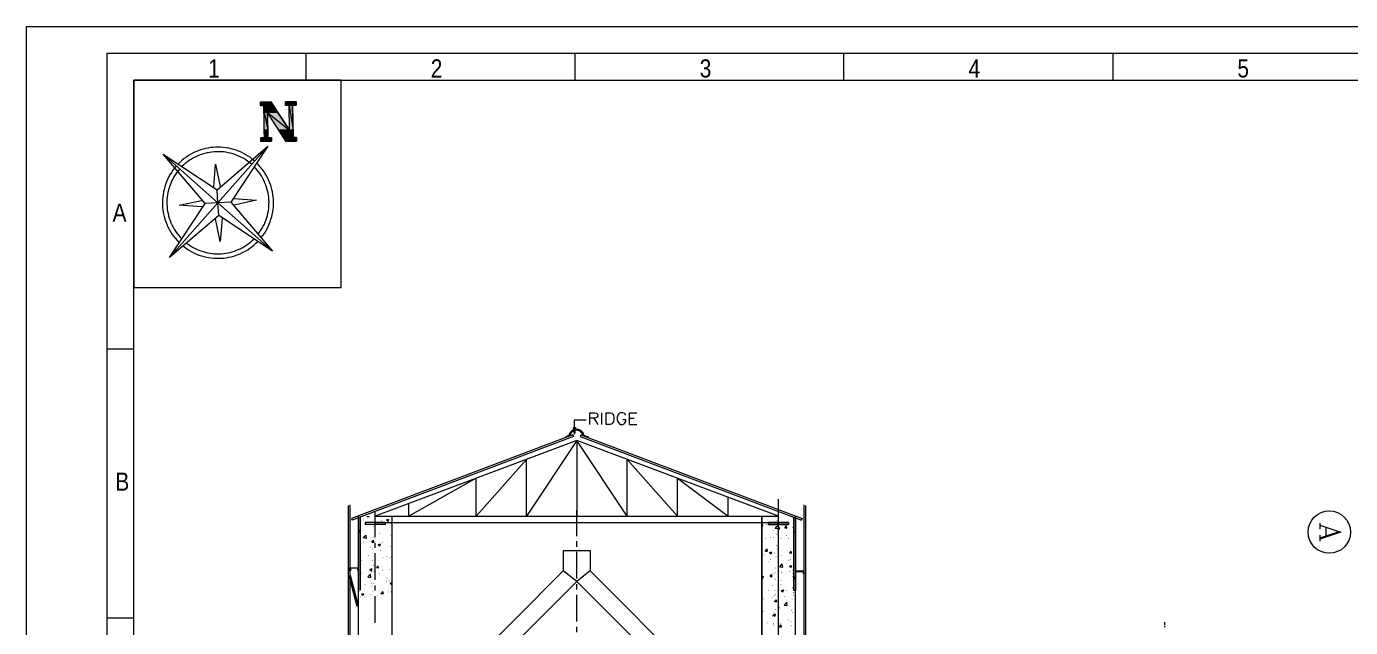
# Model space of a CAD drawing. Header units: millimetres. Extents: x 29 to 95071, y 20 to 67221.
# Drawn here: x 29 to 39429, y 49347 to 67221 of the extents above; entities that cross this region are included whole.
import ezdxf

# ---------------------------------------------------------------- set-up
doc = ezdxf.new("R2010")
doc.units = ezdxf.units.MM

msp = doc.modelspace()

# ---------------------------------------------------------------- hatches: boundary and pattern name
h = msp.add_hatch(color=7)
h.dxf.hatch_style = 2
h.paths.add_polyline_path([(7305, 64980), (7310, 64975), (6988, 64975)])
h = msp.add_hatch(color=7)
h.paths.add_polyline_path([(7310, 64975), (6988, 64975), (7375, 64871)])
h.paths.add_polyline_path([(6988, 64975), (7375, 64871), (6988, 64871)])
h = msp.add_hatch(color=7)
h.dxf.hatch_style = 2
h.paths.add_polyline_path([(6988, 64871), (7092, 64871), (6988, 64866)])
h = msp.add_hatch(color=7)
h.paths.add_polyline_path([(7375, 64871), (7092, 64871), (7513, 64658)])
h.paths.add_polyline_path([(7092, 64871), (7513, 64658), (7097, 64658)])
h = msp.add_hatch(color=7)
h.paths.add_polyline_path([(7206, 64658), (7097, 64658), (7211, 64133)])
h.paths.add_polyline_path([(7097, 64658), (7211, 64133), (7102, 64133)])
h = msp.add_hatch(color=7)
h.paths.add_polyline_path([(7513, 64658), (7206, 64658), (7851, 64133)])
h.paths.add_polyline_path([(7206, 64658), (7851, 64133), (7543, 64133)])
h = msp.add_hatch(color=7)
h.dxf.hatch_style = 2
h.paths.add_polyline_path([(8054, 64990), (8054, 64985), (7732, 64985)])
h = msp.add_hatch(color=7)
h.paths.add_polyline_path([(8054, 64985), (7732, 64985), (8054, 64881)])
h.paths.add_polyline_path([(7732, 64985), (8054, 64881), (7737, 64881)])
h = msp.add_hatch(color=7)
h.paths.add_polyline_path([(7950, 64881), (7737, 64881)])
h.paths.add_polyline_path([(7950, 64881), (7737, 64881), (8054, 64881)])
h = msp.add_hatch(color=7)
h.dxf.hatch_style = 2
h.paths.add_polyline_path([(7737, 64881), (7841, 64881), (7737, 64876)])
h = msp.add_hatch(color=7)
h.paths.add_polyline_path([(7950, 64881), (7841, 64881), (7950, 64876)])
h.paths.add_polyline_path([(7841, 64881), (7950, 64876), (7841, 64876)])
h = msp.add_hatch(color=7)
h.paths.add_polyline_path([(7950, 64876), (7841, 64876), (7960, 64133)])
h.paths.add_polyline_path([(7841, 64876), (7960, 64133), (7851, 64133)])
h = msp.add_hatch(color=7)
h.paths.add_polyline_path([(7320, 63910), (7107, 63910)])
h.paths.add_polyline_path([(7107, 63910), (7320, 63910)])
h.paths.add_polyline_path([(7320, 63910), (7107, 63910)])
h.paths.add_polyline_path([(7320, 63910), (7107, 63910), (7003, 63910)])
h = msp.add_hatch(color=7)
h.paths.add_polyline_path([(7003, 63910), (7003, 63806), (7320, 63806)])
h.paths.add_polyline_path([(7003, 63806), (7320, 63806), (7003, 63801)])
h = msp.add_hatch(color=7)
h.dxf.hatch_style = 2
h.paths.add_polyline_path([(7003, 63910), (7320, 63910), (7320, 63806)])
h = msp.add_hatch(color=7)
h.paths.add_polyline_path([(7211, 64133), (7102, 64133), (7216, 63910)])
h.paths.add_polyline_path([(7102, 64133), (7216, 63910), (7107, 63910)])
h = msp.add_hatch(color=7)
h.dxf.hatch_style = 2
h.paths.add_polyline_path([(7320, 63915), (7320, 63910), (7216, 63910)])
h = msp.add_hatch(color=7)
h.paths.add_polyline_path([(7960, 64133), (7543, 64133), (7960, 63920)])
h.paths.add_polyline_path([(7543, 64133), (7960, 63920), (7677, 63920)])
h = msp.add_hatch(color=7)
h.paths.add_polyline_path([(7677, 63920), (7746, 63815), (8069, 63815)])
h.paths.add_polyline_path([(7746, 63815), (8069, 63815), (7746, 63810)])
h = msp.add_hatch(color=7)
h.dxf.hatch_style = 2
h.paths.add_polyline_path([(7677, 63920), (8069, 63920), (8069, 63815)])
h = msp.add_hatch(color=7)
h.dxf.hatch_style = 2
h.paths.add_polyline_path([(8069, 63924), (8069, 63920), (7960, 63920)])
h = msp.add_hatch(color=7)
h.dxf.hatch_style = 2
h.paths.add_polyline_path([(16371, 55300), (16341, 55097), (16306, 55300)])
h = msp.add_hatch(color=7)
h.dxf.hatch_style = 2
h.paths.add_polyline_path([(10051, 52532), (10042, 52535), (10039, 52544), (10042, 52553), (10051, 52557), (10060, 52553), (10064, 52544), (10060, 52535)])
h = msp.add_hatch(color=7)
h.dxf.hatch_style = 2
h.paths.add_polyline_path([(10155, 52443), (10147, 52446), (10143, 52455), (10147, 52464), (10155, 52467), (10164, 52464), (10168, 52455), (10164, 52446)])
h = msp.add_hatch(color=7)
h.dxf.hatch_style = 2
h.paths.add_polyline_path([(10354, 52462), (10345, 52466), (10341, 52475), (10345, 52484), (10354, 52487), (10362, 52484), (10366, 52475), (10362, 52466)])
h = msp.add_hatch(color=7)
h.dxf.hatch_style = 2
h.paths.add_polyline_path([(10413, 52477), (10404, 52481), (10401, 52490), (10404, 52498), (10413, 52502), (10422, 52498), (10425, 52490), (10422, 52481)])
h = msp.add_hatch(color=7)
h.dxf.hatch_style = 2
h.paths.add_polyline_path([(10596, 52512), (10588, 52516), (10584, 52524), (10588, 52533), (10596, 52537), (10605, 52533), (10609, 52524), (10605, 52516)])
h = msp.add_hatch(color=7)
h.dxf.hatch_style = 2
h.paths.add_polyline_path([(10795, 52527), (10786, 52531), (10782, 52539), (10786, 52548), (10795, 52552), (10803, 52548), (10807, 52539), (10803, 52531)])
h = msp.add_hatch(color=7)
h.dxf.hatch_style = 2
h.paths.add_polyline_path([(10879, 52418), (10870, 52421), (10867, 52430), (10870, 52439), (10879, 52443), (10888, 52439), (10891, 52430), (10888, 52421)])
h = msp.add_hatch(color=7)
h.dxf.hatch_style = 2
h.paths.add_polyline_path([(22041, 52403), (22032, 52407), (22029, 52415), (22032, 52424), (22041, 52428), (22050, 52424), (22053, 52415), (22050, 52407)])
h = msp.add_hatch(color=7)
h.dxf.hatch_style = 2
h.paths.add_polyline_path([(22279, 52383), (22270, 52387), (22267, 52396), (22270, 52404), (22279, 52408), (22288, 52404), (22291, 52396), (22288, 52387)])
h = msp.add_hatch(color=7)
h.dxf.hatch_style = 2
h.paths.add_polyline_path([(22363, 52512), (22355, 52516), (22351, 52524), (22355, 52533), (22363, 52537), (22372, 52533), (22376, 52524), (22372, 52516)])
h = msp.add_hatch(color=7)
h.dxf.hatch_style = 2
h.paths.add_polyline_path([(22373, 52438), (22364, 52441), (22361, 52450), (22364, 52459), (22373, 52462), (22382, 52459), (22386, 52450), (22382, 52441)])
h = msp.add_hatch(color=7)
h.dxf.hatch_style = 2
h.paths.add_polyline_path([(22532, 52413), (22523, 52417), (22519, 52425), (22523, 52434), (22532, 52438), (22541, 52434), (22544, 52425), (22541, 52417)])
h = msp.add_hatch(color=7)
h.dxf.hatch_style = 2
h.paths.add_polyline_path([(22576, 52378), (22568, 52382), (22564, 52391), (22568, 52399), (22576, 52403), (22585, 52399), (22589, 52391), (22585, 52382)])
h = msp.add_hatch(color=7)
h.dxf.hatch_style = 2
h.paths.add_polyline_path([(22889, 52512), (22880, 52516), (22876, 52524), (22880, 52533), (22889, 52537), (22897, 52533), (22901, 52524), (22897, 52516)])
h = msp.add_hatch(color=7)
h.dxf.hatch_style = 2
h.paths.add_polyline_path([(22899, 52492), (22890, 52496), (22886, 52505), (22890, 52513), (22899, 52517), (22907, 52513), (22911, 52505), (22907, 52496)])
h = msp.add_hatch(color=7)
h.dxf.hatch_style = 2
h.paths.add_polyline_path([(10145, 52076), (10137, 52079), (10133, 52088), (10137, 52097), (10145, 52101), (10154, 52097), (10158, 52088), (10154, 52079)])
h = msp.add_hatch(color=7)
h.dxf.hatch_style = 2
h.paths.add_polyline_path([(10339, 52006), (10330, 52010), (10326, 52019), (10330, 52028), (10339, 52031), (10347, 52028), (10351, 52019), (10347, 52010)])
h = msp.add_hatch(color=7)
h.dxf.hatch_style = 2
h.paths.add_polyline_path([(10354, 52343), (10345, 52347), (10341, 52356), (10345, 52365), (10354, 52368), (10362, 52365), (10366, 52356), (10362, 52347)])
h = msp.add_hatch(color=7)
h.dxf.hatch_style = 2
h.paths.add_polyline_path([(10398, 51992), (10389, 51995), (10386, 52004), (10389, 52013), (10398, 52016), (10407, 52013), (10411, 52004), (10407, 51995)])
h = msp.add_hatch(color=7)
h.dxf.hatch_style = 2
h.paths.add_polyline_path([(10527, 52125), (10518, 52129), (10515, 52138), (10518, 52147), (10527, 52150), (10536, 52147), (10539, 52138), (10536, 52129)])
h = msp.add_hatch(color=7)
h.dxf.hatch_style = 2
h.paths.add_polyline_path([(10869, 52081), (10860, 52084), (10857, 52093), (10860, 52102), (10869, 52106), (10878, 52102), (10881, 52093), (10878, 52084)])
h = msp.add_hatch(color=7)
h.dxf.hatch_style = 2
h.paths.add_polyline_path([(22016, 51987), (22008, 51990), (22004, 51999), (22008, 52008), (22016, 52011), (22025, 52008), (22029, 51999), (22025, 51990)])
h = msp.add_hatch(color=7)
h.dxf.hatch_style = 2
h.paths.add_polyline_path([(22165, 52006), (22156, 52010), (22153, 52019), (22156, 52028), (22165, 52031), (22174, 52028), (22177, 52019), (22174, 52010)])
h = msp.add_hatch(color=7)
h.dxf.hatch_style = 2
h.paths.add_polyline_path([(22239, 52215), (22231, 52218), (22227, 52227), (22231, 52236), (22239, 52239), (22248, 52236), (22252, 52227), (22248, 52218)])
h = msp.add_hatch(color=7)
h.dxf.hatch_style = 2
h.paths.add_polyline_path([(22269, 52021), (22260, 52025), (22257, 52034), (22260, 52042), (22269, 52046), (22278, 52042), (22281, 52034), (22278, 52025)])
h = msp.add_hatch(color=7)
h.dxf.hatch_style = 2
h.paths.add_polyline_path([(22358, 52106), (22350, 52109), (22346, 52118), (22350, 52127), (22358, 52130), (22367, 52127), (22371, 52118), (22367, 52109)])
h = msp.add_hatch(color=7)
h.dxf.hatch_style = 2
h.paths.add_polyline_path([(22482, 51992), (22473, 51995), (22470, 52004), (22473, 52013), (22482, 52016), (22491, 52013), (22495, 52004), (22491, 51995)])
h = msp.add_hatch(color=7)
h.dxf.hatch_style = 2
h.paths.add_polyline_path([(22646, 52071), (22637, 52075), (22633, 52083), (22637, 52092), (22646, 52096), (22655, 52092), (22658, 52083), (22655, 52075)])
h = msp.add_hatch(color=7)
h.dxf.hatch_style = 2
h.paths.add_polyline_path([(22824, 52314), (22815, 52317), (22812, 52326), (22815, 52335), (22824, 52339), (22833, 52335), (22837, 52326), (22833, 52317)])
h = msp.add_hatch(color=7)
h.dxf.hatch_style = 2
h.paths.add_polyline_path([(22879, 52180), (22870, 52184), (22866, 52192), (22870, 52201), (22879, 52205), (22888, 52201), (22891, 52192), (22888, 52184)])
h = msp.add_hatch(color=7)
h.dxf.hatch_style = 2
h.paths.add_polyline_path([(10066, 51878), (10057, 51881), (10054, 51890), (10057, 51899), (10066, 51902), (10075, 51899), (10078, 51890), (10075, 51881)])
h = msp.add_hatch(color=7)
h.dxf.hatch_style = 2
h.paths.add_polyline_path([(10259, 51724), (10251, 51728), (10247, 51736), (10251, 51745), (10259, 51749), (10268, 51745), (10272, 51736), (10268, 51728)])
h = msp.add_hatch(color=7)
h.dxf.hatch_style = 2
h.paths.add_polyline_path([(10314, 51858), (10305, 51861), (10302, 51870), (10305, 51879), (10314, 51883), (10323, 51879), (10326, 51870), (10323, 51861)])
h = msp.add_hatch(color=7)
h.dxf.hatch_style = 2
h.paths.add_polyline_path([(10329, 51669), (10320, 51673), (10316, 51682), (10320, 51691), (10329, 51694), (10338, 51691), (10341, 51682), (10338, 51673)])
h = msp.add_hatch(color=7)
h.dxf.hatch_style = 2
h.paths.add_polyline_path([(10557, 51635), (10548, 51638), (10544, 51647), (10548, 51656), (10557, 51659), (10566, 51656), (10569, 51647), (10566, 51638)])
h = msp.add_hatch(color=7)
h.dxf.hatch_style = 2
h.paths.add_polyline_path([(10611, 51853), (10603, 51856), (10599, 51865), (10603, 51874), (10611, 51878), (10620, 51874), (10624, 51865), (10620, 51856)])
h = msp.add_hatch(color=7)
h.dxf.hatch_style = 2
h.paths.add_polyline_path([(10854, 51744), (10845, 51747), (10842, 51756), (10845, 51765), (10854, 51769), (10863, 51765), (10867, 51756), (10863, 51747)])
h = msp.add_hatch(color=7)
h.dxf.hatch_style = 2
h.paths.add_polyline_path([(10904, 51957), (10895, 51961), (10891, 51969), (10895, 51978), (10904, 51982), (10913, 51978), (10916, 51969), (10913, 51961)])
h = msp.add_hatch(color=7)
h.dxf.hatch_style = 2
h.paths.add_polyline_path([(10904, 51808), (10895, 51812), (10891, 51821), (10895, 51829), (10904, 51833), (10913, 51829), (10916, 51821), (10913, 51812)])
h = msp.add_hatch(color=7)
h.dxf.hatch_style = 2
h.paths.add_polyline_path([(22006, 51625), (21998, 51628), (21994, 51637), (21998, 51646), (22006, 51650), (22015, 51646), (22019, 51637), (22015, 51628)])
h = msp.add_hatch(color=7)
h.dxf.hatch_style = 2
h.paths.add_polyline_path([(22348, 51773), (22340, 51777), (22336, 51786), (22340, 51795), (22348, 51798), (22357, 51795), (22361, 51786), (22357, 51777)])
h = msp.add_hatch(color=7)
h.dxf.hatch_style = 2
h.paths.add_polyline_path([(22383, 51674), (22374, 51678), (22371, 51687), (22374, 51696), (22383, 51699), (22392, 51696), (22395, 51687), (22392, 51678)])
h = msp.add_hatch(color=7)
h.dxf.hatch_style = 2
h.paths.add_polyline_path([(22700, 51982), (22692, 51985), (22688, 51994), (22692, 52003), (22700, 52006), (22709, 52003), (22713, 51994), (22709, 51985)])
h = msp.add_hatch(color=7)
h.dxf.hatch_style = 2
h.paths.add_polyline_path([(22864, 51645), (22855, 51648), (22851, 51657), (22855, 51666), (22864, 51669), (22873, 51666), (22876, 51657), (22873, 51648)])
h = msp.add_hatch(color=7)
h.dxf.hatch_style = 2
h.paths.add_polyline_path([(22869, 51848), (22860, 51851), (22856, 51860), (22860, 51869), (22869, 51873), (22878, 51869), (22881, 51860), (22878, 51851)])
h = msp.add_hatch(color=7)
h.dxf.hatch_style = 2
h.paths.add_polyline_path([(9962, 51531), (9953, 51534), (9950, 51543), (9953, 51552), (9962, 51555), (9971, 51552), (9974, 51543), (9971, 51534)])
h = msp.add_hatch(color=7)
h.dxf.hatch_style = 2
h.paths.add_polyline_path([(9992, 51322), (9983, 51326), (9979, 51335), (9983, 51344), (9992, 51347), (10000, 51344), (10004, 51335), (10000, 51326)])
h = msp.add_hatch(color=7)
h.dxf.hatch_style = 2
h.paths.add_polyline_path([(10195, 51476), (10186, 51480), (10183, 51488), (10186, 51497), (10195, 51501), (10204, 51497), (10207, 51488), (10204, 51480)])
h = msp.add_hatch(color=7)
h.dxf.hatch_style = 2
h.paths.add_polyline_path([(10314, 51327), (10305, 51331), (10302, 51340), (10305, 51349), (10314, 51352), (10323, 51349), (10326, 51340), (10323, 51331)])
h = msp.add_hatch(color=7)
h.dxf.hatch_style = 2
h.paths.add_polyline_path([(10636, 51407), (10627, 51410), (10624, 51419), (10627, 51428), (10636, 51431), (10645, 51428), (10648, 51419), (10645, 51410)])
h = msp.add_hatch(color=7)
h.dxf.hatch_style = 2
h.paths.add_polyline_path([(10735, 51451), (10726, 51455), (10723, 51464), (10726, 51472), (10735, 51476), (10744, 51472), (10748, 51464), (10744, 51455)])
h = msp.add_hatch(color=7)
h.dxf.hatch_style = 2
h.paths.add_polyline_path([(10844, 51407), (10836, 51410), (10832, 51419), (10836, 51428), (10844, 51431), (10853, 51428), (10857, 51419), (10853, 51410)])
h = msp.add_hatch(color=7)
h.dxf.hatch_style = 2
h.paths.add_polyline_path([(10889, 51441), (10880, 51445), (10876, 51454), (10880, 51463), (10889, 51466), (10898, 51463), (10901, 51454), (10898, 51445)])
h = msp.add_hatch(color=7)
h.dxf.hatch_style = 2
h.paths.add_polyline_path([(21972, 51491), (21963, 51495), (21959, 51503), (21963, 51512), (21972, 51516), (21980, 51512), (21984, 51503), (21980, 51495)])
h = msp.add_hatch(color=7)
h.dxf.hatch_style = 2
h.paths.add_polyline_path([(22120, 51283), (22112, 51286), (22108, 51295), (22112, 51304), (22120, 51308), (22129, 51304), (22133, 51295), (22129, 51286)])
h = msp.add_hatch(color=7)
h.dxf.hatch_style = 2
h.paths.add_polyline_path([(22180, 51357), (22171, 51361), (22167, 51370), (22171, 51378), (22180, 51382), (22189, 51378), (22192, 51370), (22189, 51361)])
h = msp.add_hatch(color=7)
h.dxf.hatch_style = 2
h.paths.add_polyline_path([(22279, 51545), (22270, 51549), (22267, 51558), (22270, 51567), (22279, 51570), (22288, 51567), (22291, 51558), (22288, 51549)])
h = msp.add_hatch(color=7)
h.dxf.hatch_style = 2
h.paths.add_polyline_path([(22334, 51441), (22325, 51445), (22321, 51454), (22325, 51463), (22334, 51466), (22342, 51463), (22346, 51454), (22342, 51445)])
h = msp.add_hatch(color=7)
h.dxf.hatch_style = 2
h.paths.add_polyline_path([(22502, 51471), (22493, 51475), (22490, 51484), (22493, 51492), (22502, 51496), (22511, 51492), (22514, 51484), (22511, 51475)])
h = msp.add_hatch(color=7)
h.dxf.hatch_style = 2
h.paths.add_polyline_path([(22715, 51337), (22706, 51341), (22703, 51350), (22706, 51358), (22715, 51362), (22724, 51358), (22728, 51350), (22724, 51341)])
h = msp.add_hatch(color=7)
h.dxf.hatch_style = 2
h.paths.add_polyline_path([(22755, 51362), (22746, 51366), (22742, 51374), (22746, 51383), (22755, 51387), (22764, 51383), (22767, 51374), (22764, 51366)])
h = msp.add_hatch(color=7)
h.dxf.hatch_style = 2
h.paths.add_polyline_path([(22854, 51516), (22845, 51519), (22842, 51528), (22845, 51537), (22854, 51541), (22863, 51537), (22866, 51528), (22863, 51519)])
h = msp.add_hatch(color=7)
h.dxf.hatch_style = 2
h.paths.add_polyline_path([(9655, 51025), (9646, 51029), (9642, 51037), (9646, 51046), (9655, 51050), (9663, 51046), (9667, 51037), (9663, 51029)])
h = msp.add_hatch(color=7)
h.dxf.hatch_style = 2
h.paths.add_polyline_path([(9907, 51025), (9899, 51029), (9895, 51037), (9899, 51046), (9907, 51050), (9916, 51046), (9920, 51037), (9916, 51029)])
h = msp.add_hatch(color=7)
h.dxf.hatch_style = 2
h.paths.add_polyline_path([(9997, 50956), (9988, 50959), (9984, 50968), (9988, 50977), (9997, 50980), (10005, 50977), (10009, 50968), (10005, 50959)])
h = msp.add_hatch(color=7)
h.dxf.hatch_style = 2
h.paths.add_polyline_path([(10210, 50822), (10201, 50825), (10197, 50834), (10201, 50843), (10210, 50847), (10219, 50843), (10222, 50834), (10219, 50825)])
h = msp.add_hatch(color=7)
h.dxf.hatch_style = 2
h.paths.add_polyline_path([(10304, 50990), (10295, 50994), (10292, 51003), (10295, 51012), (10304, 51015), (10313, 51012), (10316, 51003), (10313, 50994)])
h = msp.add_hatch(color=7)
h.dxf.hatch_style = 2
h.paths.add_polyline_path([(10354, 51179), (10345, 51182), (10341, 51191), (10345, 51200), (10354, 51203), (10362, 51200), (10366, 51191), (10362, 51182)])
h = msp.add_hatch(color=7)
h.dxf.hatch_style = 2
h.paths.add_polyline_path([(10368, 51010), (10360, 51014), (10356, 51023), (10360, 51031), (10368, 51035), (10377, 51031), (10381, 51023), (10377, 51014)])
h = msp.add_hatch(color=7)
h.dxf.hatch_style = 2
h.paths.add_polyline_path([(10537, 50931), (10528, 50935), (10525, 50943), (10528, 50952), (10537, 50956), (10546, 50952), (10549, 50943), (10546, 50935)])
h = msp.add_hatch(color=7)
h.dxf.hatch_style = 2
h.paths.add_polyline_path([(10621, 51040), (10612, 51044), (10609, 51052), (10612, 51061), (10621, 51065), (10630, 51061), (10634, 51052), (10630, 51044)])
h = msp.add_hatch(color=7)
h.dxf.hatch_style = 2
h.paths.add_polyline_path([(10829, 51065), (10821, 51068), (10817, 51077), (10821, 51086), (10829, 51089), (10838, 51086), (10842, 51077), (10838, 51068)])
h = msp.add_hatch(color=7)
h.dxf.hatch_style = 2
h.paths.add_polyline_path([(22239, 50946), (22231, 50949), (22227, 50958), (22231, 50967), (22239, 50971), (22248, 50967), (22252, 50958), (22248, 50949)])
h = msp.add_hatch(color=7)
h.dxf.hatch_style = 2
h.paths.add_polyline_path([(22304, 50961), (22295, 50964), (22291, 50973), (22295, 50982), (22304, 50985), (22313, 50982), (22316, 50973), (22313, 50964)])
h = msp.add_hatch(color=7)
h.dxf.hatch_style = 2
h.paths.add_polyline_path([(22324, 51104), (22315, 51108), (22311, 51117), (22315, 51126), (22324, 51129), (22332, 51126), (22336, 51117), (22332, 51108)])
h = msp.add_hatch(color=7)
h.dxf.hatch_style = 2
h.paths.add_polyline_path([(22492, 50971), (22483, 50974), (22480, 50983), (22483, 50992), (22492, 50995), (22501, 50992), (22505, 50983), (22501, 50974)])
h = msp.add_hatch(color=7)
h.dxf.hatch_style = 2
h.paths.add_polyline_path([(22740, 51000), (22731, 51004), (22728, 51013), (22731, 51021), (22740, 51025), (22749, 51021), (22752, 51013), (22749, 51004)])
h = msp.add_hatch(color=7)
h.dxf.hatch_style = 2
h.paths.add_polyline_path([(22819, 51045), (22811, 51049), (22807, 51057), (22811, 51066), (22819, 51070), (22828, 51066), (22832, 51057), (22828, 51049)])
h = msp.add_hatch(color=7)
h.dxf.hatch_style = 2
h.paths.add_polyline_path([(22829, 50847), (22820, 50850), (22817, 50859), (22820, 50868), (22829, 50871), (22838, 50868), (22842, 50859), (22838, 50850)])
h = msp.add_hatch(color=7)
h.dxf.hatch_style = 2
h.paths.add_polyline_path([(22839, 50941), (22830, 50944), (22827, 50953), (22830, 50962), (22839, 50966), (22848, 50962), (22851, 50953), (22848, 50944)])
h = msp.add_hatch(color=7)
h.dxf.hatch_style = 2
h.paths.add_polyline_path([(22844, 51184), (22835, 51187), (22832, 51196), (22835, 51205), (22844, 51208), (22853, 51205), (22856, 51196), (22853, 51187)])
h = msp.add_hatch(color=7)
h.dxf.hatch_style = 2
h.paths.add_polyline_path([(22908, 50921), (22900, 50925), (22896, 50933), (22900, 50942), (22908, 50946), (22917, 50942), (22921, 50933), (22917, 50925)])
h = msp.add_hatch(color=7)
h.dxf.hatch_style = 2
h.paths.add_polyline_path([(23156, 50921), (23148, 50925), (23144, 50933), (23148, 50942), (23156, 50946), (23165, 50942), (23169, 50933), (23165, 50925)])
h = msp.add_hatch(color=7)
h.dxf.hatch_style = 2
h.paths.add_polyline_path([(10101, 50609), (10092, 50612), (10088, 50621), (10092, 50630), (10101, 50633), (10110, 50630), (10113, 50621), (10110, 50612)])
h = msp.add_hatch(color=7)
h.dxf.hatch_style = 2
h.paths.add_polyline_path([(10289, 50653), (10280, 50657), (10277, 50666), (10280, 50674), (10289, 50678), (10298, 50674), (10302, 50666), (10298, 50657)])
h = msp.add_hatch(color=7)
h.dxf.hatch_style = 2
h.paths.add_polyline_path([(10309, 50569), (10300, 50573), (10297, 50581), (10300, 50590), (10309, 50594), (10318, 50590), (10321, 50581), (10318, 50573)])
h = msp.add_hatch(color=7)
h.dxf.hatch_style = 2
h.paths.add_polyline_path([(10339, 50415), (10330, 50419), (10326, 50428), (10330, 50437), (10339, 50440), (10347, 50437), (10351, 50428), (10347, 50419)])
h = msp.add_hatch(color=7)
h.dxf.hatch_style = 2
h.paths.add_polyline_path([(10354, 50638), (10345, 50642), (10341, 50651), (10345, 50660), (10354, 50663), (10362, 50660), (10366, 50651), (10362, 50642)])
h = msp.add_hatch(color=7)
h.dxf.hatch_style = 2
h.paths.add_polyline_path([(10740, 50693), (10731, 50697), (10728, 50705), (10731, 50714), (10740, 50718), (10749, 50714), (10753, 50705), (10749, 50697)])
h = msp.add_hatch(color=7)
h.dxf.hatch_style = 2
h.paths.add_polyline_path([(10755, 50797), (10746, 50801), (10743, 50809), (10746, 50818), (10755, 50822), (10764, 50818), (10767, 50809), (10764, 50801)])
h = msp.add_hatch(color=7)
h.dxf.hatch_style = 2
h.paths.add_polyline_path([(10819, 50728), (10811, 50731), (10807, 50740), (10811, 50749), (10819, 50752), (10828, 50749), (10832, 50740), (10828, 50731)])
h = msp.add_hatch(color=7)
h.dxf.hatch_style = 2
h.paths.add_polyline_path([(10904, 50673), (10895, 50677), (10891, 50686), (10895, 50694), (10904, 50698), (10913, 50694), (10916, 50686), (10913, 50677)])
h = msp.add_hatch(color=7)
h.dxf.hatch_style = 2
h.paths.add_polyline_path([(22110, 50450), (22102, 50454), (22098, 50462), (22102, 50471), (22110, 50475), (22119, 50471), (22123, 50462), (22119, 50454)])
h = msp.add_hatch(color=7)
h.dxf.hatch_style = 2
h.paths.add_polyline_path([(22224, 50574), (22216, 50578), (22212, 50586), (22216, 50595), (22224, 50599), (22233, 50595), (22237, 50586), (22233, 50578)])
h = msp.add_hatch(color=7)
h.dxf.hatch_style = 2
h.paths.add_polyline_path([(22299, 50440), (22290, 50444), (22286, 50453), (22290, 50461), (22299, 50465), (22308, 50461), (22311, 50453), (22308, 50444)])
h = msp.add_hatch(color=7)
h.dxf.hatch_style = 2
h.paths.add_polyline_path([(22309, 50772), (22300, 50776), (22296, 50785), (22300, 50793), (22309, 50797), (22318, 50793), (22321, 50785), (22318, 50776)])
h = msp.add_hatch(color=7)
h.dxf.hatch_style = 2
h.paths.add_polyline_path([(22477, 50728), (22469, 50731), (22465, 50740), (22469, 50749), (22477, 50752), (22486, 50749), (22490, 50740), (22486, 50731)])
h = msp.add_hatch(color=7)
h.dxf.hatch_style = 2
h.paths.add_polyline_path([(22477, 50609), (22469, 50612), (22465, 50621), (22469, 50630), (22477, 50633), (22486, 50630), (22490, 50621), (22486, 50612)])
h = msp.add_hatch(color=7)
h.dxf.hatch_style = 2
h.paths.add_polyline_path([(22646, 50430), (22637, 50434), (22633, 50443), (22637, 50451), (22646, 50455), (22655, 50451), (22658, 50443), (22655, 50434)])
h = msp.add_hatch(color=7)
h.dxf.hatch_style = 2
h.paths.add_polyline_path([(22819, 50515), (22811, 50518), (22807, 50527), (22811, 50536), (22819, 50539), (22828, 50536), (22832, 50527), (22828, 50518)])
h = msp.add_hatch(color=7)
h.dxf.hatch_style = 2
h.paths.add_polyline_path([(22854, 50658), (22845, 50662), (22842, 50671), (22845, 50679), (22854, 50683), (22863, 50679), (22866, 50671), (22863, 50662)])
h = msp.add_hatch(color=7)
h.dxf.hatch_style = 2
h.paths.add_polyline_path([(9962, 50247), (9953, 50251), (9950, 50259), (9953, 50268), (9962, 50272), (9971, 50268), (9974, 50259), (9971, 50251)])
h = msp.add_hatch(color=7)
h.dxf.hatch_style = 2
h.paths.add_polyline_path([(10086, 50242), (10077, 50246), (10074, 50254), (10077, 50263), (10086, 50267), (10095, 50263), (10098, 50254), (10095, 50246)])
h = msp.add_hatch(color=7)
h.dxf.hatch_style = 2
h.paths.add_polyline_path([(10279, 50316), (10270, 50320), (10267, 50329), (10270, 50337), (10279, 50341), (10288, 50337), (10292, 50329), (10288, 50320)])
h = msp.add_hatch(color=7)
h.dxf.hatch_style = 2
h.paths.add_polyline_path([(10473, 50291), (10464, 50295), (10460, 50304), (10464, 50313), (10473, 50316), (10481, 50313), (10485, 50304), (10481, 50295)])
h = msp.add_hatch(color=7)
h.dxf.hatch_style = 2
h.paths.add_polyline_path([(10552, 50346), (10543, 50350), (10539, 50358), (10543, 50367), (10552, 50371), (10561, 50367), (10564, 50358), (10561, 50350)])
h = msp.add_hatch(color=7)
h.dxf.hatch_style = 2
h.paths.add_polyline_path([(10805, 50391), (10796, 50394), (10792, 50403), (10796, 50412), (10805, 50415), (10813, 50412), (10817, 50403), (10813, 50394)])
h = msp.add_hatch(color=7)
h.dxf.hatch_style = 2
h.paths.add_polyline_path([(10879, 50396), (10870, 50399), (10867, 50408), (10870, 50417), (10879, 50420), (10888, 50417), (10891, 50408), (10888, 50399)])
h = msp.add_hatch(color=7)
h.dxf.hatch_style = 2
h.paths.add_polyline_path([(21962, 50182), (21953, 50186), (21949, 50195), (21953, 50204), (21962, 50207), (21971, 50204), (21974, 50195), (21971, 50186)])
h = msp.add_hatch(color=7)
h.dxf.hatch_style = 2
h.paths.add_polyline_path([(22215, 50212), (22206, 50216), (22202, 50225), (22206, 50233), (22215, 50237), (22223, 50233), (22227, 50225), (22223, 50216)])
h = msp.add_hatch(color=7)
h.dxf.hatch_style = 2
h.paths.add_polyline_path([(22274, 50277), (22265, 50280), (22262, 50289), (22265, 50298), (22274, 50301), (22283, 50298), (22286, 50289), (22283, 50280)])
h = msp.add_hatch(color=7)
h.dxf.hatch_style = 2
h.paths.add_polyline_path([(22284, 50108), (22275, 50112), (22272, 50120), (22275, 50129), (22284, 50133), (22293, 50129), (22296, 50120), (22293, 50112)])
h = msp.add_hatch(color=7)
h.dxf.hatch_style = 2
h.paths.add_polyline_path([(22319, 50316), (22310, 50320), (22306, 50329), (22310, 50337), (22319, 50341), (22327, 50337), (22331, 50329), (22327, 50320)])
h = msp.add_hatch(color=7)
h.dxf.hatch_style = 2
h.paths.add_polyline_path([(22591, 50262), (22583, 50265), (22579, 50274), (22583, 50283), (22591, 50287), (22600, 50283), (22604, 50274), (22600, 50265)])
h = msp.add_hatch(color=7)
h.dxf.hatch_style = 2
h.paths.add_polyline_path([(22804, 50182), (22796, 50186), (22792, 50195), (22796, 50204), (22804, 50207), (22813, 50204), (22817, 50195), (22813, 50186)])
h = msp.add_hatch(color=7)
h.dxf.hatch_style = 2
h.paths.add_polyline_path([(22854, 50296), (22845, 50300), (22842, 50309), (22845, 50318), (22854, 50321), (22863, 50318), (22866, 50309), (22863, 50300)])
h = msp.add_hatch(color=7)
h.dxf.hatch_style = 2
h.paths.add_polyline_path([(22859, 50376), (22850, 50379), (22847, 50388), (22850, 50397), (22859, 50401), (22868, 50397), (22871, 50388), (22868, 50379)])
h = msp.add_hatch(color=7)
h.dxf.hatch_style = 2
h.paths.add_polyline_path([(21912, 49945), (21903, 49948), (21900, 49957), (21903, 49966), (21912, 49969), (21921, 49966), (21925, 49957), (21921, 49948)])
h = msp.add_hatch(color=7)
h.dxf.hatch_style = 2
h.paths.add_polyline_path([(21952, 49821), (21943, 49824), (21939, 49833), (21943, 49842), (21952, 49845), (21961, 49842), (21964, 49833), (21961, 49824)])
h = msp.add_hatch(color=7)
h.dxf.hatch_style = 2
h.paths.add_polyline_path([(22234, 49682), (22226, 49685), (22222, 49694), (22226, 49703), (22234, 49707), (22243, 49703), (22247, 49694), (22243, 49685)])
h = msp.add_hatch(color=7)
h.dxf.hatch_style = 2
h.paths.add_polyline_path([(22274, 49776), (22265, 49780), (22262, 49788), (22265, 49797), (22274, 49801), (22283, 49797), (22286, 49788), (22283, 49780)])
h = msp.add_hatch(color=7)
h.dxf.hatch_style = 2
h.paths.add_polyline_path([(22329, 49870), (22320, 49874), (22316, 49883), (22320, 49891), (22329, 49895), (22337, 49891), (22341, 49883), (22337, 49874)])
h = msp.add_hatch(color=7)
h.dxf.hatch_style = 2
h.paths.add_polyline_path([(22443, 49920), (22434, 49923), (22430, 49932), (22434, 49941), (22443, 49945), (22451, 49941), (22455, 49932), (22451, 49923)])
h = msp.add_hatch(color=7)
h.dxf.hatch_style = 2
h.paths.add_polyline_path([(22794, 49850), (22786, 49854), (22782, 49863), (22786, 49872), (22794, 49875), (22803, 49872), (22807, 49863), (22803, 49854)])
h = msp.add_hatch(color=7)
h.dxf.hatch_style = 2
h.paths.add_polyline_path([(22819, 49781), (22811, 49785), (22807, 49793), (22811, 49802), (22819, 49806), (22828, 49802), (22832, 49793), (22828, 49785)])
h = msp.add_hatch(color=7)
h.dxf.hatch_style = 2
h.paths.add_polyline_path([(22066, 49474), (22057, 49477), (22053, 49486), (22057, 49495), (22066, 49498), (22075, 49495), (22078, 49486), (22075, 49477)])
h = msp.add_hatch(color=7)
h.dxf.hatch_style = 2
h.paths.add_polyline_path([(22249, 49409), (22241, 49413), (22237, 49422), (22241, 49430), (22249, 49434), (22258, 49430), (22262, 49422), (22258, 49413)])
h = msp.add_hatch(color=7)
h.dxf.hatch_style = 2
h.paths.add_polyline_path([(22264, 49444), (22255, 49448), (22252, 49456), (22255, 49465), (22264, 49469), (22273, 49465), (22277, 49456), (22273, 49448)])
h = msp.add_hatch(color=7)
h.dxf.hatch_style = 2
h.paths.add_polyline_path([(22472, 49459), (22464, 49462), (22460, 49471), (22464, 49480), (22472, 49484), (22481, 49480), (22485, 49471), (22481, 49462)])
h = msp.add_hatch(color=7)
h.dxf.hatch_style = 2
h.paths.add_polyline_path([(22700, 49558), (22692, 49562), (22688, 49570), (22692, 49579), (22700, 49583), (22709, 49579), (22713, 49570), (22709, 49562)])
h = msp.add_hatch(color=7)
h.dxf.hatch_style = 2
h.paths.add_polyline_path([(22780, 49518), (22771, 49522), (22767, 49531), (22771, 49539), (22780, 49543), (22788, 49539), (22792, 49531), (22788, 49522)])
h = msp.add_hatch(color=7)
h.dxf.hatch_style = 2
h.paths.add_polyline_path([(22785, 49384), (22776, 49388), (22772, 49397), (22776, 49406), (22785, 49409), (22793, 49406), (22797, 49397), (22793, 49388)])

# ---------------------------------------------------------------- linework, layer by layer
at = {"color": 7, "lineweight": 0}
for points in [[(95071, 20), (29, 20), (29, 67221), (95071, 67221)], [(94273, 818), (2428, 818), (2428, 66423), (94273, 66423)], [(3226, 59454), (9392, 59454), (9392, 65625), (3226, 65625)], [(93475, 1616), (3226, 1616), (3226, 65625), (93475, 65625)], [(7841, 64881), (7737, 64876), (7732, 64985), (8054, 64990), (8054, 64881), (7950, 64881), (7960, 63920), (8069, 63924), (8069, 63815), (7746, 63810), (7206, 64658), (7216, 63910), (7320, 63915), (7320, 63806), (7003, 63801), (7003, 63910), (7107, 63910), (7092, 64871), (6988, 64866), (6988, 64975), (7305, 64980), (7851, 64133)], [(7305, 64980), (7310, 64975), (6988, 64975)], [(7310, 64975), (6988, 64975), (7375, 64871)], [(6988, 64975), (7375, 64871), (6988, 64871)], [(6988, 64871), (7092, 64871), (6988, 64866)], [(7375, 64871), (7092, 64871), (7513, 64658)], [(7092, 64871), (7513, 64658), (7097, 64658)], [(7206, 64658), (7097, 64658), (7211, 64133)], [(7097, 64658), (7211, 64133), (7102, 64133)], [(7513, 64658), (7206, 64658), (7851, 64133)], [(7206, 64658), (7851, 64133), (7543, 64133)], [(8054, 64990), (8054, 64985), (7732, 64985)], [(8054, 64985), (7732, 64985), (8054, 64881)], [(7732, 64985), (8054, 64881), (7737, 64881)], [(7950, 64881), (7737, 64881)], [(7950, 64881), (7737, 64881), (8054, 64881)], [(7737, 64881), (7841, 64881), (7737, 64876)], [(7737, 64881), (7950, 64881)], [(7950, 64881), (7737, 64881)], [(7950, 64881), (7841, 64881), (7950, 64876)], [(7841, 64881), (7950, 64876), (7841, 64876)], [(7950, 64876), (7841, 64876), (7960, 64133)], [(7841, 64876), (7960, 64133), (7851, 64133)], [(7320, 63910), (7107, 63910), (7003, 63910)], [(7003, 63910), (7003, 63806), (7320, 63806)], [(7003, 63910), (7320, 63910), (7320, 63806)], [(7211, 64133), (7102, 64133), (7216, 63910)], [(7102, 64133), (7216, 63910), (7107, 63910)], [(7320, 63910), (7107, 63910)], [(7107, 63910), (7320, 63910)], [(7320, 63910), (7107, 63910)], [(7320, 63915), (7320, 63910), (7216, 63910)], [(7960, 64133), (7543, 64133), (7960, 63920)], [(7543, 64133), (7960, 63920), (7677, 63920)], [(7677, 63920), (7746, 63815), (8069, 63815)], [(7677, 63920), (8069, 63920), (8069, 63815)], [(8069, 63924), (8069, 63920), (7960, 63920)], [(5343, 61957), (4093, 63419), (5699, 62363), (7216, 63662), (6106, 62001), (7350, 60539), (5749, 61595), (4282, 60351)], [(7003, 63806), (7320, 63806), (7003, 63801)], [(7746, 63815), (8069, 63815), (7746, 63810)], [(17278, 55389), (17278, 55736), (17397, 55736), (17446, 55721), (17476, 55687), (17496, 55657), (17511, 55602), (17511, 55523), (17496, 55474), (17476, 55439), (17446, 55404), (17397, 55389)], [(16371, 55300), (16341, 55097), (16306, 55300)], [(22705, 52415), (22106, 52415)]]:
    msp.add_lwpolyline(points, close=True, dxfattribs=at)
for points in [[(8346, 66423), (8346, 65625)], [(16346, 66423), (16346, 65625)], [(24346, 66423), (24346, 65625)], [(32351, 66423), (32351, 65625)], [(6822, 63217), (6759, 63270), (6694, 63320), (6627, 63365), (6559, 63408), (6489, 63446), (6418, 63481), (6346, 63512), (6272, 63540), (6198, 63564), (6123, 63584), (6047, 63601), (5971, 63614), (5894, 63624), (5817, 63630), (5740, 63632), (5663, 63631), (5586, 63626), (5509, 63618), (5433, 63606), (5357, 63590), (5282, 63571), (5208, 63549), (5134, 63523), (5062, 63493), (4991, 63460), (4921, 63423), (4853, 63383), (4787, 63339), (4722, 63292), (4659, 63241), (4598, 63187), (4539, 63129)], [(6733, 63117), (6676, 63165), (6617, 63210), (6556, 63252), (6494, 63290), (6431, 63325), (6367, 63357), (6301, 63386), (6234, 63411), (6167, 63433), (6099, 63452), (6030, 63468), (5961, 63480), (5891, 63489), (5821, 63495), (5751, 63498), (5681, 63498), (5611, 63494), (5541, 63487), (5471, 63477), (5402, 63463), (5334, 63447), (5266, 63427), (5199, 63404), (5133, 63378), (5068, 63348), (5004, 63316), (4942, 63280), (4881, 63241), (4821, 63199), (4763, 63154), (4707, 63106), (4653, 63054)], [(7216, 63662), (5724, 61977), (7350, 60539)], [(4488, 63074), (4435, 63011), (4386, 62946), (4340, 62879), (4298, 62811), (4260, 62741), (4225, 62670), (4193, 62598), (4166, 62525), (4142, 62450), (4122, 62375), (4105, 62299), (4092, 62223), (4082, 62146), (4076, 62069), (4074, 61992), (4075, 61915), (4080, 61838), (4088, 61761), (4100, 61685), (4115, 61609), (4134, 61534), (4157, 61460), (4183, 61387), (4213, 61314), (4246, 61243), (4283, 61174), (4323, 61106), (4367, 61039), (4414, 60974), (4465, 60911), (4519, 60850), (4577, 60791)], [(4282, 60351), (5724, 61977), (4093, 63419)], [(5600, 62452), (5655, 63131), (5789, 62462)], [(6925, 61045), (6967, 61102), (7007, 61161), (7043, 61221), (7077, 61283), (7107, 61345), (7135, 61408), (7159, 61472), (7180, 61537), (7199, 61603), (7214, 61669), (7226, 61736), (7236, 61803), (7242, 61870), (7245, 61937), (7246, 62005), (7243, 62072), (7237, 62139), (7229, 62206), (7217, 62272), (7203, 62338), (7185, 62404), (7165, 62468), (7142, 62532), (7116, 62595), (7086, 62657), (7054, 62718), (7020, 62777), (6982, 62835), (6941, 62892), (6897, 62947), (6851, 63001), (6802, 63053)], [(7013, 60941), (7062, 61004), (7107, 61069), (7148, 61135), (7187, 61203), (7221, 61272), (7253, 61342), (7280, 61414), (7305, 61486), (7326, 61559), (7343, 61632), (7357, 61706), (7368, 61781), (7375, 61855), (7379, 61930), (7379, 62005), (7377, 62080), (7370, 62155), (7361, 62229), (7348, 62303), (7331, 62376), (7312, 62449), (7289, 62521), (7262, 62592), (7233, 62661), (7200, 62730), (7163, 62797), (7124, 62863), (7081, 62927), (7035, 62990), (6985, 63051), (6932, 63110), (6877, 63167)], [(4589, 62985), (4540, 62928), (4496, 62869), (4454, 62809), (4415, 62747), (4380, 62683), (4348, 62619), (4320, 62553), (4294, 62487), (4272, 62419), (4253, 62351), (4238, 62282), (4225, 62213), (4216, 62143), (4210, 62073), (4208, 62003), (4208, 61933), (4212, 61863), (4219, 61793), (4229, 61724), (4242, 61655), (4259, 61586), (4279, 61518), (4302, 61452), (4328, 61386), (4357, 61321), (4390, 61257), (4425, 61194), (4464, 61133), (4506, 61074), (4552, 61016), (4600, 60960), (4652, 60906)], [(6106, 62001), (5724, 61977), (5699, 62363)], [(5248, 61853), (4574, 61907), (5238, 62046)], [(5749, 61595), (5724, 61977), (5343, 61957)], [(6195, 62105), (6874, 62051), (6210, 61912)], [(5848, 61506), (5794, 60827), (5655, 61496)], [(4689, 60693), (4752, 60644), (4817, 60599), (4883, 60557), (4951, 60519), (5020, 60484), (5090, 60453), (5161, 60425), (5233, 60401), (5306, 60380), (5380, 60363), (5454, 60348), (5528, 60338), (5603, 60331), (5678, 60327), (5753, 60326), (5828, 60329), (5903, 60335), (5977, 60345), (6051, 60358), (6124, 60374), (6197, 60394), (6268, 60417), (6339, 60443), (6409, 60473), (6478, 60506), (6545, 60542), (6611, 60582), (6675, 60625), (6738, 60671), (6798, 60720), (6857, 60773), (6914, 60829)], [(4793, 60781), (4850, 60738), (4909, 60699), (4969, 60662), (5030, 60629), (5092, 60598), (5156, 60571), (5220, 60547), (5285, 60525), (5351, 60507), (5417, 60492), (5483, 60479), (5550, 60470), (5618, 60464), (5685, 60460), (5752, 60460), (5820, 60463), (5887, 60468), (5954, 60477), (6020, 60488), (6086, 60503), (6151, 60520), (6216, 60541), (6280, 60564), (6343, 60590), (6405, 60619), (6465, 60651), (6525, 60686), (6583, 60724), (6640, 60765), (6695, 60808), (6748, 60855), (6800, 60904)], [(3226, 57620), (2428, 57620)], [(16792, 55389), (16792, 55736), (16946, 55736), (16995, 55721), (17010, 55707), (17030, 55672), (17030, 55637), (17010, 55602), (16995, 55588), (16946, 55573), (16792, 55573)], [(16911, 55573), (17030, 55389)], [(17144, 55736), (17144, 55389)], [(17863, 55657), (17843, 55687), (17813, 55721), (17778, 55736), (17709, 55736), (17679, 55721), (17645, 55687), (17630, 55657), (17610, 55602), (17610, 55523), (17630, 55474), (17645, 55439), (17679, 55404), (17709, 55389), (17778, 55389), (17813, 55404), (17843, 55439), (17863, 55474), (17863, 55523), (17778, 55523)], [(17977, 55389), (17977, 55736), (18195, 55736)], [(17977, 55573), (18111, 55573)], [(16614, 55077), (16600, 55113), (16580, 55145), (16556, 55174), (16527, 55198), (16495, 55217), (16460, 55231), (16423, 55239), (16385, 55240), (16346, 55236), (16310, 55225), (16276, 55209), (16246, 55187), (16219, 55161), (16197, 55131), (16180, 55098), (16168, 55061)], [(16588, 55057), (16577, 55091), (16561, 55121), (16539, 55148), (16514, 55170), (16486, 55188), (16454, 55201), (16421, 55209), (16385, 55211), (16350, 55206), (16317, 55196), (16287, 55181), (16260, 55160), (16237, 55136), (16218, 55108), (16203, 55076), (16195, 55042)], [(16341, 55300), (16341, 55523), (16688, 55523)], [(17977, 55389), (18195, 55389)], [(16287, 55082), (9704, 52589)], [(16306, 55032), (9724, 52539)], [(16406, 54913), (10403, 52663)], [(22408, 52663), (16406, 54913), (14904, 52663), (14904, 54348)], [(16168, 55057), (16068, 55018)], [(16068, 55018), (16078, 54993)], [(16287, 55082), (16306, 55032)], [(17907, 52663), (16406, 54913), (16406, 52663)], [(16524, 55082), (16505, 55032)], [(16505, 55032), (23087, 52539)], [(16524, 55082), (23107, 52589)], [(16609, 55072), (16743, 55018)], [(16743, 55018), (16733, 54993)], [(13407, 52663), (14904, 54348)], [(17907, 52663), (17907, 54348), (19404, 52663)], [(13407, 53788), (11404, 52663), (11404, 53040)], [(13407, 52663), (13407, 53788)], [(19404, 52663), (19404, 53788), (20906, 52663)], [(20906, 52663), (20906, 53223)], [(9600, 52980), (9600, 47107)], [(9655, 53000), (9655, 47107)], [(10403, 52029), (10403, 52797)], [(16406, 52068), (16406, 52837)], [(22408, 52207), (22408, 53159)], [(23156, 53000), (23156, 47999)], [(23211, 52980), (23211, 47999)], [(9704, 52589), (9724, 52539)], [(9907, 42904), (9907, 52658)], [(9907, 52609), (9907, 50462)], [(9957, 52629), (9957, 50462)], [(10705, 52465), (10106, 52465)], [(10106, 52465), (10106, 52415)], [(10705, 52415), (10106, 52415)], [(10165, 52653), (10170, 52658)], [(10165, 52653), (10225, 52648)], [(10225, 52643), (10225, 52658)], [(10403, 52663), (22408, 52663)], [(10403, 52465), (22408, 52465)], [(10705, 52465), (10705, 52415)], [(10740, 52549), (10810, 52574)], [(10740, 52549), (10790, 52514)], [(10790, 52514), (10810, 52574)], [(10894, 52589), (10909, 52604)], [(10894, 52589), (10909, 52589)], [(10909, 47107), (10909, 52658)], [(21907, 52658), (21907, 47107), (22408, 47107), (22408, 52356)], [(21907, 47107), (21907, 52658)], [(21907, 52415), (21922, 52435)], [(21937, 52371), (21922, 52435)], [(22705, 52465), (22106, 52465)], [(22106, 52415), (22106, 52465), (22705, 52465), (22705, 52415)], [(22854, 52629), (22854, 50462)], [(22908, 51018), (22908, 52658)], [(22908, 46904), (22908, 52658)], [(22908, 52609), (22908, 50462)], [(23107, 52589), (23087, 52539)], [(38517, 52450), (38517, 52272)], [(9907, 52227), (9957, 52247)], [(9907, 52207), (9937, 52187)], [(9937, 52187), (9957, 52247)], [(10051, 52014), (10131, 52098)], [(10131, 52093), (10140, 51999), (10051, 52009)], [(21907, 52371), (21937, 52371)], [(22309, 52296), (22368, 52356)], [(22388, 52356), (22398, 52282), (22309, 52296)], [(22378, 52371), (22388, 52376)], [(22378, 52296), (22408, 52311), (22448, 52326)], [(22378, 52296), (22408, 52282), (22428, 52267)], [(22388, 52371), (22388, 52376)], [(22408, 51890), (22408, 52049)], [(22428, 52267), (22448, 52326)], [(22591, 52311), (22641, 52371)], [(22591, 52311), (22651, 52306)], [(22651, 52306), (22641, 52371)], [(38517, 52391), (39141, 52182), (38517, 51974)], [(39052, 52182), (38517, 52004)], [(38517, 52093), (38517, 51915)], [(38695, 52331), (38695, 52063)], [(10304, 51890), (10368, 51885)], [(10309, 51890), (10359, 51949)], [(10368, 51880), (10354, 51944)], [(10403, 51712), (10403, 51870)], [(10492, 51811), (10562, 51840)], [(10492, 51811), (10542, 51776)], [(10542, 51776), (10562, 51840)], [(16004, 51642), (16004, 51028)], [(16004, 51642), (16807, 51642)], [(16406, 51751), (16406, 51910)], [(16807, 51642), (16807, 51028)], [(22016, 51622), (22061, 51682)], [(22016, 51622), (22076, 51617)], [(22076, 51617), (22061, 51682)], [(22408, 50938), (22408, 51731)], [(22730, 51563), (22780, 51617)], [(22790, 51553), (22780, 51617)], [(10403, 50760), (10403, 51553)], [(16406, 50800), (16406, 51593)], [(22135, 51573), (22205, 51602)], [(22135, 51573), (22185, 51538)], [(22185, 51538), (22205, 51598)], [(22443, 51156), (22517, 51236)], [(22532, 51142), (22517, 51236)], [(22730, 51563), (22790, 51558)], [(9625, 50894), (9863, 49977)], [(9665, 51037), (9655, 51037), (9655, 51117), (9907, 51117), (9907, 51037), (9898, 51037)], [(9660, 50904), (9898, 49987)], [(9667, 51037), (9672, 51040), (9675, 51045)], [(9682, 51112), (9673, 51108), (9670, 51099)], [(9670, 51097), (9670, 51042)], [(9878, 51112), (9679, 51112)], [(9893, 51099), (9889, 51108), (9880, 51112)], [(9893, 51042), (9893, 51097)], [(9893, 51045), (9895, 51040), (9900, 51037)], [(10185, 50854), (10264, 50938)], [(10185, 50854), (10274, 50839)], [(10245, 51072), (10314, 51102)], [(10245, 51072), (10294, 51037)], [(10274, 50839), (10264, 50938)], [(10294, 51042), (10314, 51102)], [(10448, 51127), (10497, 51186)], [(10448, 51127), (10507, 51122)], [(10507, 51117), (10497, 51176)], [(13060, 48083), (16004, 51028)], [(16807, 51028), (16406, 50720), (16004, 51028)], [(19751, 48083), (16807, 51028)], [(21907, 50854), (21962, 50874)], [(21907, 50839), (21942, 50814)], [(21942, 50814), (21962, 50874)], [(22155, 50869), (22200, 50928)], [(22155, 50869), (22215, 50864)], [(22215, 50864), (22200, 50928)], [(22443, 51156), (22532, 51142)], [(22730, 51171), (22804, 51196)], [(22730, 51171), (22785, 51137)], [(22785, 51137), (22804, 51196)], [(22869, 50809), (22908, 50854)], [(23151, 50933), (23156, 50933), (23156, 51018), (22908, 51018), (22908, 50933), (22913, 50933)], [(22916, 50938), (22921, 50940), (22923, 50946)], [(22936, 51013), (22927, 51009), (22923, 51000)], [(22923, 50943), (22923, 50998)], [(22933, 51008), (23132, 51008)], [(23146, 51000), (23143, 51009), (23134, 51013)], [(23141, 50998), (23141, 50943)], [(23146, 50946), (23149, 50940), (23154, 50938)], [(9907, 50477), (9912, 50482)], [(9922, 50413), (9907, 50477)], [(10403, 50443), (10403, 50601)], [(10849, 50666), (10909, 50686)], [(10849, 50666), (10899, 50631)], [(10899, 50631), (10909, 50646)], [(13764, 48083), (16406, 50720), (19047, 48083)], [(16406, 50477), (16406, 50636)], [(22408, 50621), (22408, 50780)], [(22408, 49669), (22408, 50462)], [(22487, 50448), (22562, 50472)], [(22487, 50448), (22537, 50413)], [(22537, 50413), (22562, 50472)], [(22854, 50462), (22908, 50462)], [(22869, 50809), (22908, 50804)], [(9907, 50423), (9922, 50418)], [(9997, 50339), (10071, 50363)], [(9997, 50339), (10046, 50304)], [(10046, 50304), (10066, 50363)], [(10403, 49486), (10403, 50284)], [(10587, 50363), (10651, 50358)], [(10591, 50363), (10641, 50418)], [(10651, 50348), (10636, 50413)], [(16406, 49526), (16406, 50319)], [(22294, 50120), (22338, 50175)], [(22294, 50120), (22353, 50116)], [(22353, 50116), (22338, 50175)], [(22571, 50016), (22651, 50096)], [(22661, 50002), (22651, 50096)], [(22244, 49719), (22314, 49749)], [(22244, 49719), (22294, 49689)], [(22294, 49684), (22314, 49749)], [(22571, 50016), (22661, 50002)], [(3226, 49620), (2428, 49620)], [(16406, 49208), (16406, 49367)], [(22408, 49352), (22408, 49511)], [(22433, 49367), (22477, 49427)], [(22433, 49367), (22492, 49362)], [(22492, 49362), (22477, 49422)], [(33907, 49417), (33907, 49506)], [(33907, 49362), (33907, 49387)]]:
    msp.add_lwpolyline(points, dxfattribs=at)
msp.add_circle((38797, 52185), 632, dxfattribs=at)

# ---------------------------------------------------------------- texts
at = {"color": 7, "char_height": 539.54, "attachment_point": 1}
for s, insert in [('{\\fSwiss721BT-LightCondensed|b0|i0|c0;1}', (5437, 66243)), ('{\\fSwiss721BT-LightCondensed|b0|i0|c0;2}', (12059, 66243)), ('{\\fSwiss721BT-LightCondensed|b0|i0|c0;3}', (20063, 66243)), ('{\\fSwiss721BT-LightCondensed|b0|i0|c0;4}', (28063, 66243)), ('{\\fSwiss721BT-LightCondensed|b0|i0|c0;5}', (36063, 66243)), ('{\\fSwiss721BT-LightCondensed|b0|i0|c0;A}', (2592, 61956)), ('{\\fSwiss721BT-LightCondensed|b0|i0|c0;B}', (2676, 53956))]:
    msp.add_mtext(s, dxfattribs=dict(at, insert=insert))

doc.saveas('drawing.dxf')
